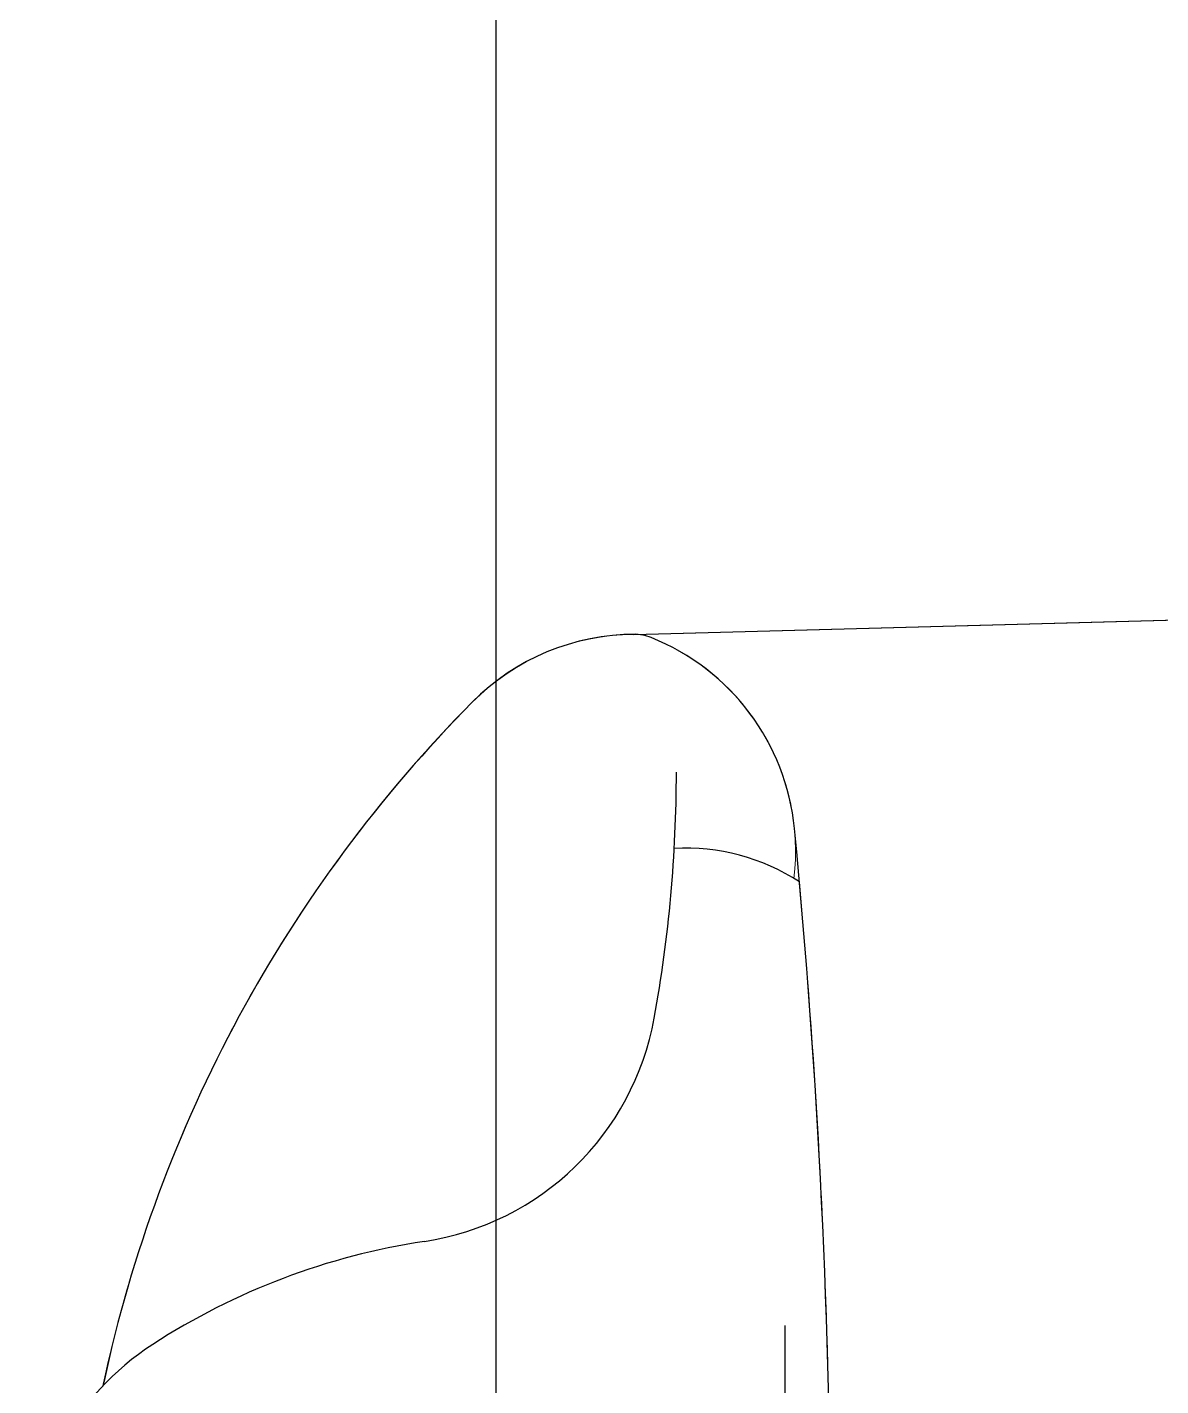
# Model space of a CAD drawing. Header units: millimetres. Extents: x 2148 to 2681, y 758 to 986.
# Drawn here: x 2348.8809 to 2349.0455, y 963.3071 to 963.5044 of the extents above; entities that cross this region are included whole.
import ezdxf

# ---------------------------------------------------------------- set-up
doc = ezdxf.new("R2010")
doc.units = ezdxf.units.MM
doc.linetypes.add('CENTER2', pattern=[28.575000000000003, 19.05, -3.175, 3.175, -3.175])
for name, color, linetype in [('0.1', 193, 'Continuous'), ('0.4', 121, 'Continuous'), ('S_GRID LINES', 252, 'Continuous')]:
    doc.layers.add(name, color=color, linetype=linetype)

msp = doc.modelspace()

# ---------------------------------------------------------------- linework, layer by layer
at = {"layer": '0.1'}
for p, q in [((2348.968959001058, 963.4162481065682, -9.301954361214811e-09), (2349.090874008738, 963.4195161247296, -9.301954361214811e-09)), ((2348.968959001058, 963.4162481065682, -9.301954361214811e-09), (2349.090874008738, 963.4195161247296, -9.301954361214811e-09)), ((2348.968959001058, 963.4162481065682, -9.301954361214811e-09), (2349.090874008738, 963.4195161247296, -9.301954361214811e-09)), ((2348.968959001058, 963.4162481065682, -9.301954361214811e-09), (2349.090874008738, 963.4195161247296, -9.301954361214811e-09)), ((2348.968959001058, 963.4162481065682, -9.301954361214811e-09), (2349.090874008738, 963.4195161247296, -9.301954361214811e-09)), ((2348.968959001058, 963.4162481065682, -9.301954361214811e-09), (2349.090874008738, 963.4195161247296, -9.301954361214811e-09)), ((2348.968959001058, 963.4162481065682, -9.301954361214811e-09), (2349.090874008738, 963.4195161247296, -9.301954361214811e-09)), ((2348.968959001058, 963.4162481065682, -9.301954361214811e-09), (2349.090874008738, 963.4195161247296, -9.301954361214811e-09)), ((2348.968959001058, 963.4162481065682, -9.301954361214811e-09), (2349.090874008738, 963.4195161247296, -9.301954361214811e-09)), ((2348.968959001058, 963.4162481065682, -9.301954361214811e-09), (2349.090874008738, 963.4195161247296, -9.301954361214811e-09)), ((2348.990874258748, 963.3159082232559, -9.301954361214811e-09), (2348.990874258748, 963.2429762220526, -9.301954361214811e-09)), ((2348.990874258748, 963.3159082232559, -9.301954361214811e-09), (2348.990874258748, 963.2429762220526, -9.301954361214811e-09)), ((2348.990874258748, 963.3159082232559, -9.301954361214811e-09), (2348.990874258748, 963.2429762220526, -9.301954361214811e-09)), ((2348.990874258748, 963.3159082232559, -9.301954361214811e-09), (2348.990874258748, 963.2429762220526, -9.301954361214811e-09)), ((2348.990874258748, 963.3159082232559, -9.301954361214811e-09), (2348.990874258748, 963.2429762220526, -9.301954361214811e-09)), ((2348.990874258748, 963.3159082232559, -9.301954361214811e-09), (2348.990874258748, 963.2429762220526, -9.301954361214811e-09)), ((2348.990874258748, 963.3159082232559, -9.301954361214811e-09), (2348.990874258748, 963.2429762220526, -9.301954361214811e-09)), ((2348.990874258748, 963.3159082232559, -9.301954361214811e-09), (2348.990874258748, 963.2429762220526, -9.301954361214811e-09)), ((2348.990874258748, 963.3159082232559, -9.301954361214811e-09), (2348.990874258748, 963.2429762220526, -9.301954361214811e-09)), ((2348.990874258748, 963.3159082232559, -9.301954361214811e-09), (2348.990874258748, 963.2429762220526, -9.301954361214811e-09))]:
    msp.add_line(p, q, dxfattribs=at)
for centre, radius, start, end in [((2348.969165063163, 963.38291549349, -9.301954361214811e-09), 0.03333324999916667, 90, 135.2398539196689), ((2348.969165063163, 963.38291549349, -9.301954361214811e-09), 0.03333324999916667, 90, 135.2398539196689), ((2348.969165063163, 963.38291549349, -9.301954361214811e-09), 0.03333324999916667, 90, 135.2398539196689), ((2348.969165063163, 963.38291549349, -9.301954361214811e-09), 0.03333324999916667, 90, 135.2398539196689), ((2348.969165063163, 963.38291549349, -9.301954361214811e-09), 0.03333324999916667, 90, 135.2398539196689), ((2348.969165063163, 963.38291549349, -9.301954361214811e-09), 0.03333324999916667, 90, 135.2398539196689), ((2348.969165063163, 963.38291549349, -9.301954361214811e-09), 0.03333324999916667, 90, 135.2398539196689), ((2348.969165063163, 963.38291549349, -9.301954361214811e-09), 0.03333324999916667, 90, 135.2398539196689), ((2348.969165063163, 963.38291549349, -9.301954361214811e-09), 0.03333324999916667, 90, 135.2398539196689), ((2348.969165063163, 963.38291549349, -9.301954361214811e-09), 0.03333324999916667, 90, 135.2398539196689), ((2348.969000213479, 963.40958158395, -9.301954361214811e-09), 0.006666649999833333, 68.20525129757377, 90.35419779349499), ((2348.969000213479, 963.40958158395, -9.301954361214811e-09), 0.006666649999833333, 68.20525129757377, 90.35419779349499), ((2348.969000213479, 963.40958158395, -9.301954361214811e-09), 0.006666649999833333, 68.20525129757377, 90.35419779349499), ((2348.969000213479, 963.40958158395, -9.301954361214811e-09), 0.006666649999833333, 68.20525129757377, 90.35419779349499), ((2348.969000213479, 963.40958158395, -9.301954361214811e-09), 0.006666649999833333, 68.20525129757377, 90.35419779349499), ((2348.969000213479, 963.40958158395, -9.301954361214811e-09), 0.006666649999833333, 68.20525129757377, 90.35419779349499), ((2348.969000213479, 963.40958158395, -9.301954361214811e-09), 0.006666649999833333, 68.20525129757377, 90.35419779349499), ((2348.969000213479, 963.40958158395, -9.301954361214811e-09), 0.006666649999833333, 68.20525129757377, 90.35419779349499), ((2348.969000213479, 963.40958158395, -9.301954361214811e-09), 0.006666649999833333, 68.20525129757377, 90.35419779349499), ((2348.969000213479, 963.40958158395, -9.301954361214811e-09), 0.006666649999833333, 68.20525129757377, 90.35419779349499), ((2348.959099365287, 963.3848211162511, -9.301954361214811e-09), 0.03333324999916667, 5.557919638761504, 68.20525129757377), ((2348.959099365287, 963.3848211162511, -9.301954361214811e-09), 0.03333324999916667, 5.557919638761504, 68.20525129757377), ((2348.959099365287, 963.3848211162511, -9.301954361214811e-09), 0.03333324999916667, 5.557919638761504, 68.20525129757377), ((2348.959099365287, 963.3848211162511, -9.301954361214811e-09), 0.03333324999916667, 5.557919638761504, 68.20525129757377), ((2348.959099365287, 963.3848211162511, -9.301954361214811e-09), 0.03333324999916667, 5.557919638761504, 68.20525129757377), ((2348.959099365287, 963.3848211162511, -9.301954361214811e-09), 0.03333324999916667, 5.557919638761504, 68.20525129757377), ((2348.959099365287, 963.3848211162511, -9.301954361214811e-09), 0.03333324999916667, 5.557919638761504, 68.20525129757377), ((2348.959099365287, 963.3848211162511, -9.301954361214811e-09), 0.03333324999916667, 5.557919638761504, 68.20525129757377), ((2348.959099365287, 963.3848211162511, -9.301954361214811e-09), 0.03333324999916667, 5.557919638761504, 68.20525129757377), ((2348.959099365287, 963.3848211162511, -9.301954361214811e-09), 0.03333324999916667, 5.557919638761504, 68.20525129757377), ((2349.087508216636, 963.2655590411266, -9.301954361214811e-09), 0.199999499995, 135.2398539196689, 167.8570665383611), ((2349.087508216636, 963.2655590411266, -9.301954361214811e-09), 0.199999499995, 135.2398539196689, 167.8570665383611), ((2349.087508216636, 963.2655590411266, -9.301954361214811e-09), 0.199999499995, 135.2398539196689, 167.8570665383611), ((2349.087508216636, 963.2655590411266, -9.301954361214811e-09), 0.199999499995, 135.2398539196689, 167.8570665383611), ((2349.087508216636, 963.2655590411266, -9.301954361214811e-09), 0.199999499995, 135.2398539196689, 167.8570665383611), ((2349.087508216636, 963.2655590411266, -9.301954361214811e-09), 0.199999499995, 135.2398539196689, 167.8570665383611), ((2349.087508216636, 963.2655590411266, -9.301954361214811e-09), 0.199999499995, 135.2398539196689, 167.8570665383611), ((2349.087508216636, 963.2655590411266, -9.301954361214811e-09), 0.199999499995, 135.2398539196689, 167.8570665383611), ((2349.087508216636, 963.2655590411266, -9.301954361214811e-09), 0.199999499995, 135.2398539196689, 167.8570665383611), ((2349.087508216636, 963.2655590411266, -9.301954361214811e-09), 0.199999499995, 135.2398539196689, 167.8570665383611), ((2348.775132115251, 963.3962487934876, -9.301954361214811e-09), 0.199999499995, 349.7071829810998, 0), ((2348.775132115251, 963.3962487934876, -9.301954361214811e-09), 0.199999499995, 349.7071829810998, 0), ((2348.775132115251, 963.3962487934876, -9.301954361214811e-09), 0.199999499995, 349.7071829810998, 0), ((2348.775132115251, 963.3962487934876, -9.301954361214811e-09), 0.199999499995, 349.7071829810998, 0), ((2348.775132115251, 963.3962487934876, -9.301954361214811e-09), 0.199999499995, 349.7071829810998, 0), ((2348.775132115251, 963.3962487934876, -9.301954361214811e-09), 0.199999499995, 349.7071829810998, 0), ((2348.775132115251, 963.3962487934876, -9.301954361214811e-09), 0.199999499995, 349.7071829810998, 0), ((2348.775132115251, 963.3962487934876, -9.301954361214811e-09), 0.199999499995, 349.7071829810998, 0), ((2348.775132115251, 963.3962487934876, -9.301954361214811e-09), 0.199999499995, 349.7071829810998, 0), ((2348.775132115251, 963.3962487934876, -9.301954361214811e-09), 0.199999499995, 349.7071829810998, 0), ((2347.877614039627, 963.2795824184973, -9.301954361214811e-09), 1.119926869123744, 354.4420803612385, 5.557919638761504), ((2347.877614039627, 963.2795824184973, -9.301954361214811e-09), 1.119926869123744, 354.4420803612385, 5.557919638761504), ((2347.877614039627, 963.2795824184973, -9.301954361214811e-09), 1.119926869123744, 354.4420803612385, 5.557919638761504), ((2347.877614039627, 963.2795824184973, -9.301954361214811e-09), 1.119926869123744, 354.4420803612385, 5.557919638761504), ((2347.877614039627, 963.2795824184973, -9.301954361214811e-09), 1.119926869123744, 354.4420803612385, 5.557919638761504), ((2347.877614039627, 963.2795824184973, -9.301954361214811e-09), 1.119926869123744, 354.4420803612385, 5.557919638761504), ((2347.877614039627, 963.2795824184973, -9.301954361214811e-09), 1.119926869123744, 354.4420803612385, 5.557919638761504), ((2347.877614039627, 963.2795824184973, -9.301954361214811e-09), 1.119926869123744, 354.4420803612385, 5.557919638761504), ((2347.877614039627, 963.2795824184973, -9.301954361214811e-09), 1.119926869123744, 354.4420803612385, 5.557919638761504), ((2347.877614039627, 963.2795824184973, -9.301954361214811e-09), 1.119926869123744, 354.4420803612385, 5.557919638761504), ((2348.976602127562, 963.3551892430659, -9.301954361214811e-09), 0.02999992499925, 56.86167943972075, 93.40053790340308), ((2348.976602127562, 963.3551892430659, -9.301954361214811e-09), 0.02999992499925, 56.86167943972075, 93.40053790340308), ((2348.976602127562, 963.3551892430659, -9.301954361214811e-09), 0.02999992499925, 56.86167943972075, 93.40053790340308), ((2348.976602127562, 963.3551892430659, -9.301954361214811e-09), 0.02999992499925, 56.86167943972075, 93.40053790340308), ((2348.976602127562, 963.3551892430659, -9.301954361214811e-09), 0.02999992499925, 56.86167943972075, 93.40053790340308), ((2348.976602127562, 963.3551892430659, -9.301954361214811e-09), 0.02999992499925, 56.86167943972075, 93.40053790340308), ((2348.976602127562, 963.3551892430659, -9.301954361214811e-09), 0.02999992499925, 56.86167943972075, 93.40053790340308), ((2348.976602127562, 963.3551892430659, -9.301954361214811e-09), 0.02999992499925, 56.86167943972075, 93.40053790340308), ((2348.976602127562, 963.3551892430659, -9.301954361214811e-09), 0.02999992499925, 56.86167943972075, 93.40053790340308), ((2348.976602127562, 963.3551892430659, -9.301954361214811e-09), 0.02999992499925, 56.86167943972075, 93.40053790340308), ((2348.93255691305, 963.3676602462036, -9.301954361214811e-09), 0.039999899999, 278.6098964334338, 349.7071829810998), ((2348.93255691305, 963.3676602462036, -9.301954361214811e-09), 0.039999899999, 278.6098964334338, 349.7071829810998), ((2348.93255691305, 963.3676602462036, -9.301954361214811e-09), 0.039999899999, 278.6098964334338, 349.7071829810998), ((2348.93255691305, 963.3676602462036, -9.301954361214811e-09), 0.039999899999, 278.6098964334338, 349.7071829810998), ((2348.93255691305, 963.3676602462036, -9.301954361214811e-09), 0.039999899999, 278.6098964334338, 349.7071829810998), ((2348.93255691305, 963.3676602462036, -9.301954361214811e-09), 0.039999899999, 278.6098964334338, 349.7071829810998), ((2348.93255691305, 963.3676602462036, -9.301954361214811e-09), 0.039999899999, 278.6098964334338, 349.7071829810998), ((2348.93255691305, 963.3676602462036, -9.301954361214811e-09), 0.039999899999, 278.6098964334338, 349.7071829810998), ((2348.93255691305, 963.3676602462036, -9.301954361214811e-09), 0.039999899999, 278.6098964334338, 349.7071829810998), ((2348.93255691305, 963.3676602462036, -9.301954361214811e-09), 0.039999899999, 278.6098964334338, 349.7071829810998), ((2348.95351571807, 963.229238316966, -9.301954361214811e-09), 0.09999974999749998, 98.60989643343386, 122.9579081195018), ((2348.95351571807, 963.229238316966, -9.301954361214811e-09), 0.09999974999749998, 98.60989643343386, 122.9579081195018), ((2348.95351571807, 963.229238316966, -9.301954361214811e-09), 0.09999974999749998, 98.60989643343386, 122.9579081195018), ((2348.95351571807, 963.229238316966, -9.301954361214811e-09), 0.09999974999749998, 98.60989643343386, 122.9579081195018), ((2348.95351571807, 963.229238316966, -9.301954361214811e-09), 0.09999974999749998, 98.60989643343386, 122.9579081195018), ((2348.95351571807, 963.229238316966, -9.301954361214811e-09), 0.09999974999749998, 98.60989643343386, 122.9579081195018), ((2348.95351571807, 963.229238316966, -9.301954361214811e-09), 0.09999974999749998, 98.60989643343386, 122.9579081195018), ((2348.95351571807, 963.229238316966, -9.301954361214811e-09), 0.09999974999749998, 98.60989643343386, 122.9579081195018), ((2348.95351571807, 963.229238316966, -9.301954361214811e-09), 0.09999974999749998, 98.60989643343386, 122.9579081195018), ((2348.95351571807, 963.229238316966, -9.301954361214811e-09), 0.09999974999749998, 98.60989643343386, 122.9579081195018), ((2348.920874433757, 963.2795824184973, -9.301954361214811e-09), 0.039999899999, 122.9579081195018, 237.0420918804982), ((2348.920874433757, 963.2795824184973, -9.301954361214811e-09), 0.039999899999, 122.9579081195018, 237.0420918804982), ((2348.920874433757, 963.2795824184973, -9.301954361214811e-09), 0.039999899999, 122.9579081195018, 237.0420918804982), ((2348.920874433757, 963.2795824184973, -9.301954361214811e-09), 0.039999899999, 122.9579081195018, 237.0420918804982), ((2348.920874433757, 963.2795824184973, -9.301954361214811e-09), 0.039999899999, 122.9579081195018, 237.0420918804982), ((2348.920874433757, 963.2795824184973, -9.301954361214811e-09), 0.039999899999, 122.9579081195018, 237.0420918804982), ((2348.920874433757, 963.2795824184973, -9.301954361214811e-09), 0.039999899999, 122.9579081195018, 237.0420918804982), ((2348.920874433757, 963.2795824184973, -9.301954361214811e-09), 0.039999899999, 122.9579081195018, 237.0420918804982), ((2348.920874433757, 963.2795824184973, -9.301954361214811e-09), 0.039999899999, 122.9579081195018, 237.0420918804982), ((2348.920874433757, 963.2795824184973, -9.301954361214811e-09), 0.039999899999, 122.9579081195018, 237.0420918804982), ((2349.022333320337, 963.2795824184973, -9.301954361214811e-09), 0.1333329999966708, 167.8570665383611, 168.073534348249), ((2349.022333320337, 963.2795824184973, -9.301954361214811e-09), 0.1333329999966708, 167.8570665383611, 168.073534348249), ((2349.022333320337, 963.2795824184973, -9.301954361214811e-09), 0.1333329999966708, 167.8570665383611, 168.073534348249), ((2349.022333320337, 963.2795824184973, -9.301954361214811e-09), 0.1333329999966708, 167.8570665383611, 168.073534348249), ((2349.022333320337, 963.2795824184973, -9.301954361214811e-09), 0.1333329999966708, 167.8570665383611, 168.073534348249), ((2349.022333320337, 963.2795824184973, -9.301954361214811e-09), 0.1333329999966708, 167.8570665383611, 168.073534348249), ((2349.022333320337, 963.2795824184973, -9.301954361214811e-09), 0.1333329999966708, 167.8570665383611, 168.073534348249), ((2349.022333320337, 963.2795824184973, -9.301954361214811e-09), 0.1333329999966708, 167.8570665383611, 168.073534348249), ((2349.022333320337, 963.2795824184973, -9.301954361214811e-09), 0.1333329999966708, 167.8570665383611, 168.073534348249), ((2349.022333320337, 963.2795824184973, -9.301954361214811e-09), 0.1333329999966708, 167.8570665383611, 168.073534348249)]:
    msp.add_arc(centre, radius, start, end, dxfattribs=at)
at = {"layer": '0.4', "color": 193, "lineweight": 0, "ltscale": 0.5}
msp.add_line((2349.090874008738, 963.4195161247296, -9.301954361214811e-09), (2348.968959001058, 963.4162481065682, -9.301954361214811e-09), dxfattribs=at)
msp.add_line((2349.090874008738, 963.4195161247296, -9.301954361214811e-09), (2348.968959001058, 963.4162481065682, -9.301954361214811e-09), dxfattribs=at)
msp.add_line((2349.090874008738, 963.4195161247296, -9.301954361214811e-09), (2348.968959001058, 963.4162481065682, -9.301954361214811e-09), dxfattribs=at)
msp.add_line((2349.090874008738, 963.4195161247296, -9.301954361214811e-09), (2348.968959001058, 963.4162481065682, -9.301954361214811e-09), dxfattribs=at)
msp.add_line((2349.090874008738, 963.4195161247296, -9.301954361214811e-09), (2348.968959001058, 963.4162481065682, -9.301954361214811e-09), dxfattribs=at)
msp.add_line((2349.090874008738, 963.4195161247296, -9.301954361214811e-09), (2348.968959001058, 963.4162481065682, -9.301954361214811e-09), dxfattribs=at)
msp.add_line((2349.090874008738, 963.4195161247296, -9.301954361214811e-09), (2348.968959001058, 963.4162481065682, -9.301954361214811e-09), dxfattribs=at)
msp.add_line((2349.090874008738, 963.4195161247296, -9.301954361214811e-09), (2348.968959001058, 963.4162481065682, -9.301954361214811e-09), dxfattribs=at)
msp.add_line((2349.090874008738, 963.4195161247296, -9.301954361214811e-09), (2348.968959001058, 963.4162481065682, -9.301954361214811e-09), dxfattribs=at)
msp.add_line((2349.090874008738, 963.4195161247296, -9.301954361214811e-09), (2348.968959001058, 963.4162481065682, -9.301954361214811e-09), dxfattribs=at)
for centre, radius, start, end in [((2348.969165063163, 963.38291549349, -9.301954361214811e-09), 0.03333324999917908, 90.35419779349499, 135.2398539196689), ((2348.969165063163, 963.38291549349, -9.301954361214811e-09), 0.03333324999917908, 90.35419779349499, 135.2398539196689), ((2348.969165063163, 963.38291549349, -9.301954361214811e-09), 0.03333324999917908, 90.35419779349499, 135.2398539196689), ((2348.969165063163, 963.38291549349, -9.301954361214811e-09), 0.03333324999917908, 90.35419779349499, 135.2398539196689), ((2348.969165063163, 963.38291549349, -9.301954361214811e-09), 0.03333324999917908, 90.35419779349499, 135.2398539196689), ((2348.969165063163, 963.38291549349, -9.301954361214811e-09), 0.03333324999917908, 90.35419779349499, 135.2398539196689), ((2348.969165063163, 963.38291549349, -9.301954361214811e-09), 0.03333324999917908, 90.35419779349499, 135.2398539196689), ((2348.969165063163, 963.38291549349, -9.301954361214811e-09), 0.03333324999917908, 90.35419779349499, 135.2398539196689), ((2348.969165063163, 963.38291549349, -9.301954361214811e-09), 0.03333324999917908, 90.35419779349499, 135.2398539196689), ((2348.969165063163, 963.38291549349, -9.301954361214811e-09), 0.03333324999917908, 90.35419779349499, 135.2398539196689), ((2348.969000213479, 963.40958158395, -9.301954361214811e-09), 0.006666649999684805, 68.20525129757377, 90.35419779349499), ((2348.969000213479, 963.40958158395, -9.301954361214811e-09), 0.006666649999684807, 68.20525129757377, 90.35419779349499), ((2348.969000213479, 963.40958158395, -9.301954361214811e-09), 0.006666649999684805, 68.20525129757377, 90.35419779349499), ((2348.969000213479, 963.40958158395, -9.301954361214811e-09), 0.006666649999684807, 68.20525129757377, 90.35419779349499), ((2348.969000213479, 963.40958158395, -9.301954361214811e-09), 0.006666649999684805, 68.20525129757377, 90.35419779349499), ((2348.969000213479, 963.40958158395, -9.301954361214811e-09), 0.006666649999684807, 68.20525129757377, 90.35419779349499), ((2348.969000213479, 963.40958158395, -9.301954361214811e-09), 0.006666649999684805, 68.20525129757377, 90.35419779349499), ((2348.969000213479, 963.40958158395, -9.301954361214811e-09), 0.006666649999684807, 68.20525129757377, 90.35419779349499), ((2348.969000213479, 963.40958158395, -9.301954361214811e-09), 0.006666649999684805, 68.20525129757377, 90.35419779349499), ((2348.969000213479, 963.40958158395, -9.301954361214811e-09), 0.006666649999684807, 68.20525129757377, 90.35419779349499), ((2348.969000213479, 963.40958158395, -9.301954361214811e-09), 0.006666649999684805, 68.20525129757377, 90.35419779349499), ((2348.969000213479, 963.40958158395, -9.301954361214811e-09), 0.006666649999684807, 68.20525129757377, 90.35419779349499), ((2348.969000213479, 963.40958158395, -9.301954361214811e-09), 0.006666649999684805, 68.20525129757377, 90.35419779349499), ((2348.969000213479, 963.40958158395, -9.301954361214811e-09), 0.006666649999684807, 68.20525129757377, 90.35419779349499), ((2348.969000213479, 963.40958158395, -9.301954361214811e-09), 0.006666649999684805, 68.20525129757377, 90.35419779349499), ((2348.969000213479, 963.40958158395, -9.301954361214811e-09), 0.006666649999684807, 68.20525129757377, 90.35419779349499), ((2348.969000213479, 963.40958158395, -9.301954361214811e-09), 0.006666649999684805, 68.20525129757377, 90.35419779349499), ((2348.969000213479, 963.40958158395, -9.301954361214811e-09), 0.006666649999684807, 68.20525129757377, 90.35419779349499), ((2348.969000213479, 963.40958158395, -9.301954361214811e-09), 0.006666649999684805, 68.20525129757377, 90.35419779349499), ((2348.969000213479, 963.40958158395, -9.301954361214811e-09), 0.006666649999684807, 68.20525129757377, 90.35419779349499), ((2348.959099365287, 963.3848211162511, -9.301954361214811e-09), 0.03333324999917254, 353.106823729896, 68.20525129757377), ((2348.959099365287, 963.3848211162511, -9.301954361214811e-09), 0.03333324999917254, 5.557919638761504, 68.20525129757377), ((2348.959099365287, 963.3848211162511, -9.301954361214811e-09), 0.03333324999917254, 353.106823729896, 68.20525129757377), ((2348.959099365287, 963.3848211162511, -9.301954361214811e-09), 0.03333324999917254, 5.557919638761504, 68.20525129757377), ((2348.959099365287, 963.3848211162511, -9.301954361214811e-09), 0.03333324999917254, 353.106823729896, 68.20525129757377), ((2348.959099365287, 963.3848211162511, -9.301954361214811e-09), 0.03333324999917254, 5.557919638761504, 68.20525129757377), ((2348.959099365287, 963.3848211162511, -9.301954361214811e-09), 0.03333324999917254, 353.106823729896, 68.20525129757377), ((2348.959099365287, 963.3848211162511, -9.301954361214811e-09), 0.03333324999917254, 5.557919638761504, 68.20525129757377), ((2348.959099365287, 963.3848211162511, -9.301954361214811e-09), 0.03333324999917254, 353.106823729896, 68.20525129757377), ((2348.959099365287, 963.3848211162511, -9.301954361214811e-09), 0.03333324999917254, 5.557919638761504, 68.20525129757377), ((2348.959099365287, 963.3848211162511, -9.301954361214811e-09), 0.03333324999917254, 353.106823729896, 68.20525129757377), ((2348.959099365287, 963.3848211162511, -9.301954361214811e-09), 0.03333324999917254, 5.557919638761504, 68.20525129757377), ((2348.959099365287, 963.3848211162511, -9.301954361214811e-09), 0.03333324999917254, 353.106823729896, 68.20525129757377), ((2348.959099365287, 963.3848211162511, -9.301954361214811e-09), 0.03333324999917254, 5.557919638761504, 68.20525129757377), ((2348.959099365287, 963.3848211162511, -9.301954361214811e-09), 0.03333324999917254, 353.106823729896, 68.20525129757377), ((2348.959099365287, 963.3848211162511, -9.301954361214811e-09), 0.03333324999917254, 5.557919638761504, 68.20525129757377), ((2348.959099365287, 963.3848211162511, -9.301954361214811e-09), 0.03333324999917254, 353.106823729896, 68.20525129757377), ((2348.959099365287, 963.3848211162511, -9.301954361214811e-09), 0.03333324999917254, 5.557919638761504, 68.20525129757377), ((2348.959099365287, 963.3848211162511, -9.301954361214811e-09), 0.03333324999917254, 353.106823729896, 68.20525129757377), ((2348.959099365287, 963.3848211162511, -9.301954361214811e-09), 0.03333324999917254, 5.557919638761504, 68.20525129757377), ((2349.087508216636, 963.2655590411266, -9.301954361214811e-09), 0.1999994999950151, 135.2398539196689, 168.0015264953479), ((2349.087508216636, 963.2655590411266, -9.301954361214811e-09), 0.1999994999950151, 135.2398539196689, 168.0015264953479), ((2349.087508216636, 963.2655590411266, -9.301954361214811e-09), 0.1999994999950151, 135.2398539196689, 168.0015264953479), ((2349.087508216636, 963.2655590411266, -9.301954361214811e-09), 0.1999994999950151, 135.2398539196689, 168.0015264953479), ((2349.087508216636, 963.2655590411266, -9.301954361214811e-09), 0.1999994999950151, 135.2398539196689, 168.0015264953479), ((2349.087508216636, 963.2655590411266, -9.301954361214811e-09), 0.1999994999950151, 135.2398539196689, 168.0015264953479), ((2349.087508216636, 963.2655590411266, -9.301954361214811e-09), 0.1999994999950151, 135.2398539196689, 168.0015264953479), ((2349.087508216636, 963.2655590411266, -9.301954361214811e-09), 0.1999994999950151, 135.2398539196689, 168.0015264953479), ((2349.087508216636, 963.2655590411266, -9.301954361214811e-09), 0.1999994999950151, 135.2398539196689, 168.0015264953479), ((2349.087508216636, 963.2655590411266, -9.301954361214811e-09), 0.1999994999950151, 135.2398539196689, 168.0015264953479), ((2347.877614039627, 963.2795824184973, -9.301954361214811e-09), 1.119926869123687, 354.4420803612385, 5.557919638761504), ((2347.877614039627, 963.2795824184973, -9.301954361214811e-09), 1.119926869123687, 354.4420803612385, 5.557919638761504), ((2347.877614039627, 963.2795824184973, -9.301954361214811e-09), 1.119926869123687, 354.4420803612385, 5.557919638761504), ((2347.877614039627, 963.2795824184973, -9.301954361214811e-09), 1.119926869123687, 354.4420803612385, 5.557919638761504), ((2347.877614039627, 963.2795824184973, -9.301954361214811e-09), 1.119926869123687, 354.4420803612385, 5.557919638761504), ((2347.877614039627, 963.2795824184973, -9.301954361214811e-09), 1.119926869123687, 354.4420803612385, 5.557919638761504), ((2347.877614039627, 963.2795824184973, -9.301954361214811e-09), 1.119926869123687, 354.4420803612385, 5.557919638761504), ((2347.877614039627, 963.2795824184973, -9.301954361214811e-09), 1.119926869123687, 354.4420803612385, 5.557919638761504), ((2347.877614039627, 963.2795824184973, -9.301954361214811e-09), 1.119926869123687, 354.4420803612385, 5.557919638761504), ((2347.877614039627, 963.2795824184973, -9.301954361214811e-09), 1.119926869123687, 354.4420803612385, 5.557919638761504), ((2348.976602127562, 963.3551892430659, -9.301954361214811e-09), 0.0299999249992829, 56.86167943972075, 58.69103945861524), ((2348.976602127562, 963.3551892430659, -9.301954361214811e-09), 0.0299999249992829, 56.86167943972075, 58.69103945861524), ((2348.976602127562, 963.3551892430659, -9.301954361214811e-09), 0.0299999249992829, 56.86167943972075, 58.69103945861524), ((2348.976602127562, 963.3551892430659, -9.301954361214811e-09), 0.0299999249992829, 56.86167943972075, 58.69103945861524), ((2348.976602127562, 963.3551892430659, -9.301954361214811e-09), 0.0299999249992829, 56.86167943972075, 58.69103945861524), ((2348.976602127562, 963.3551892430659, -9.301954361214811e-09), 0.0299999249992829, 56.86167943972075, 58.69103945861524), ((2348.976602127562, 963.3551892430659, -9.301954361214811e-09), 0.0299999249992829, 56.86167943972075, 58.69103945861524), ((2348.976602127562, 963.3551892430659, -9.301954361214811e-09), 0.0299999249992829, 56.86167943972075, 58.69103945861524), ((2348.976602127562, 963.3551892430659, -9.301954361214811e-09), 0.0299999249992829, 56.86167943972075, 58.69103945861524), ((2348.976602127562, 963.3551892430659, -9.301954361214811e-09), 0.0299999249992829, 56.86167943972075, 58.69103945861524), ((2347.877614039627, 963.2795824184973, -9.301954361214811e-09), 1.119926869123687, 1.324928424326945, 5.160213784083147), ((2347.877614039627, 963.2795824184973, -9.301954361214811e-09), 1.119926869123687, 1.324928424326945, 5.160213784083147), ((2347.877614039627, 963.2795824184973, -9.301954361214811e-09), 1.119926869123687, 1.324928424326945, 5.160213784083147), ((2347.877614039627, 963.2795824184973, -9.301954361214811e-09), 1.119926869123687, 1.324928424326945, 5.160213784083147), ((2347.877614039627, 963.2795824184973, -9.301954361214811e-09), 1.119926869123687, 1.324928424326945, 5.160213784083147), ((2347.877614039627, 963.2795824184973, -9.301954361214811e-09), 1.119926869123687, 1.324928424326945, 5.160213784083147), ((2347.877614039627, 963.2795824184973, -9.301954361214811e-09), 1.119926869123687, 1.324928424326945, 5.160213784083147), ((2347.877614039627, 963.2795824184973, -9.301954361214811e-09), 1.119926869123687, 1.324928424326945, 5.160213784083147), ((2347.877614039627, 963.2795824184973, -9.301954361214811e-09), 1.119926869123687, 1.324928424326945, 5.160213784083147), ((2347.877614039627, 963.2795824184973, -9.301954361214811e-09), 1.119926869123687, 1.324928424326945, 5.160213784083147)]:
    msp.add_arc(centre, radius, start, end, dxfattribs=at)
at = {"layer": 'S_GRID LINES', "linetype": 'CENTER2', "ltscale": 0.2}
for p, q in [((2348.948970942747, 922.9776770529314, -5.183110921926058e-09), (2348.948970942747, 977.7411715273373, -5.979183339606677e-09)), ((2348.948970942747, 922.9776770529314, -3.762523747761661e-09), (2348.948970942763, 977.7411715273378, -4.558596617341741e-09))]:
    msp.add_line(p, q, dxfattribs=at)

doc.saveas('drawing.dxf')
